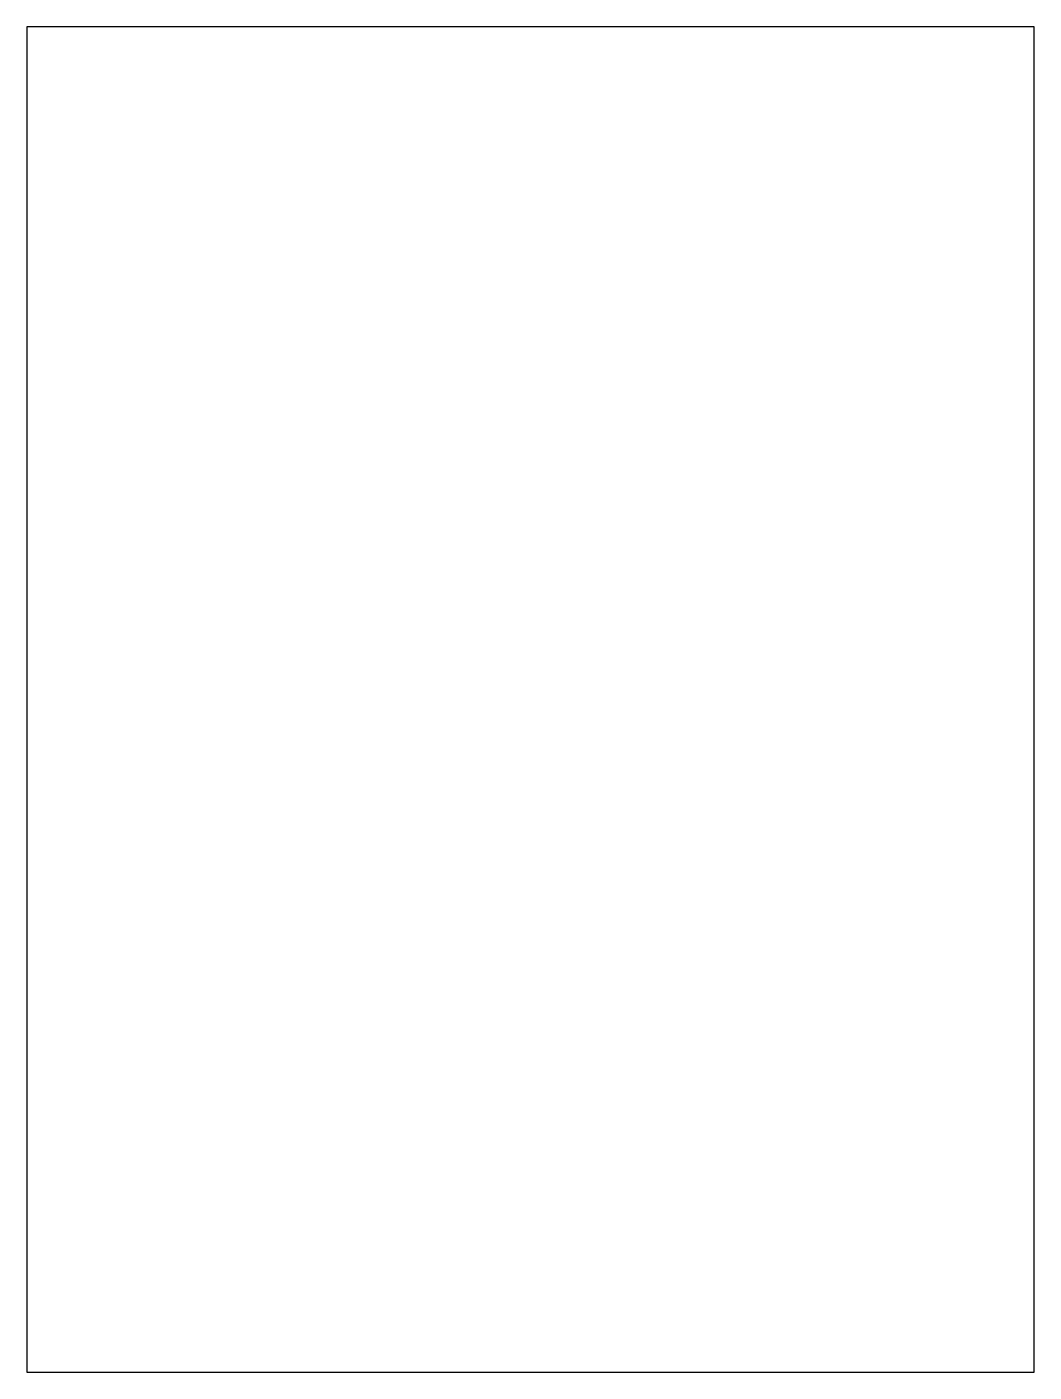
# Model space of a CAD drawing. Header units: metres. Extents: x -18.5 to -15.6, y -1.1 to 46.5.
# Drawn here: x -18.55 to -15.55, y -1.1 to 2.908 of the extents above.
import ezdxf

# ---------------------------------------------------------------- set-up
doc = ezdxf.new("R2010")
doc.units = ezdxf.units.M

msp = doc.modelspace()

# ---------------------------------------------------------------- linework, layer by layer
for p, q in [((-16.0586, 2.9083), (-18.55, 2.9083)), ((-18.55, 2.9083), (-18.55, 2.7768)), ((-15.55, 2.9083), (-16.0586, 2.9083)), ((-15.55, 2.8196), (-15.55, 2.9083)), ((-15.55, 2.798), (-15.55, 2.8196)), ((-18.55, 2.7768), (-18.55, 2.7595)), ((-15.55, 2.7768), (-15.55, 2.798)), ((-15.55, 2.2718), (-15.55, 2.7768)), ((-18.55, 2.7595), (-18.55, 2.1643)), ((-15.55, 2.1643), (-15.55, 2.2718)), ((-18.55, 2.1643), (-18.55, 2.0814)), ((-15.55, 2.0814), (-15.55, 2.1643)), ((-18.55, 2.0814), (-18.55, 1.7058)), ((-15.55, 1.7058), (-15.55, 2.0814)), ((-18.55, 1.7058), (-18.55, 1.604)), ((-15.55, 1.604), (-15.55, 1.7058)), ((-18.55, 1.604), (-18.55, 1.3546)), ((-15.55, 1.5435), (-15.55, 1.604)), ((-15.55, 1.2635), (-15.55, 1.5435)), ((-18.55, 1.3546), (-18.55, 1.2635)), ((-18.55, 1.2635), (-18.55, 1.0992)), ((-15.55, 1.2198), (-15.55, 1.2635)), ((-15.55, 1.0382), (-15.55, 1.2198)), ((-18.55, 1.0992), (-18.55, 1.0382)), ((-18.55, 1.0382), (-18.55, 0.939)), ((-15.55, 0.1966), (-15.55, 1.0382)), ((-18.55, 0.939), (-18.55, 0.8982)), ((-18.55, 0.8982), (-18.55, 0.8755)), ((-18.55, 0.8755), (-18.55, 0.0449)), ((-15.55, -0.0803), (-15.55, 0.1966)), ((-18.55, 0.0449), (-18.55, -0.0687)), ((-18.55, -0.0687), (-18.55, -1.1)), ((-15.55, -0.265), (-15.55, -0.0803)), ((-15.55, -0.3746), (-15.55, -0.265)), ((-15.55, -0.4231), (-15.55, -0.3746)), ((-15.55, -1.1), (-15.55, -0.4231)), ((-18.55, -1.1), (-17.0904, -1.1)), ((-17.0904, -1.1), (-15.55, -1.1)), ((-17.0904, -1.1), (-17.0904, -1.1))]:
    msp.add_line(p, q)

doc.saveas('drawing.dxf')
